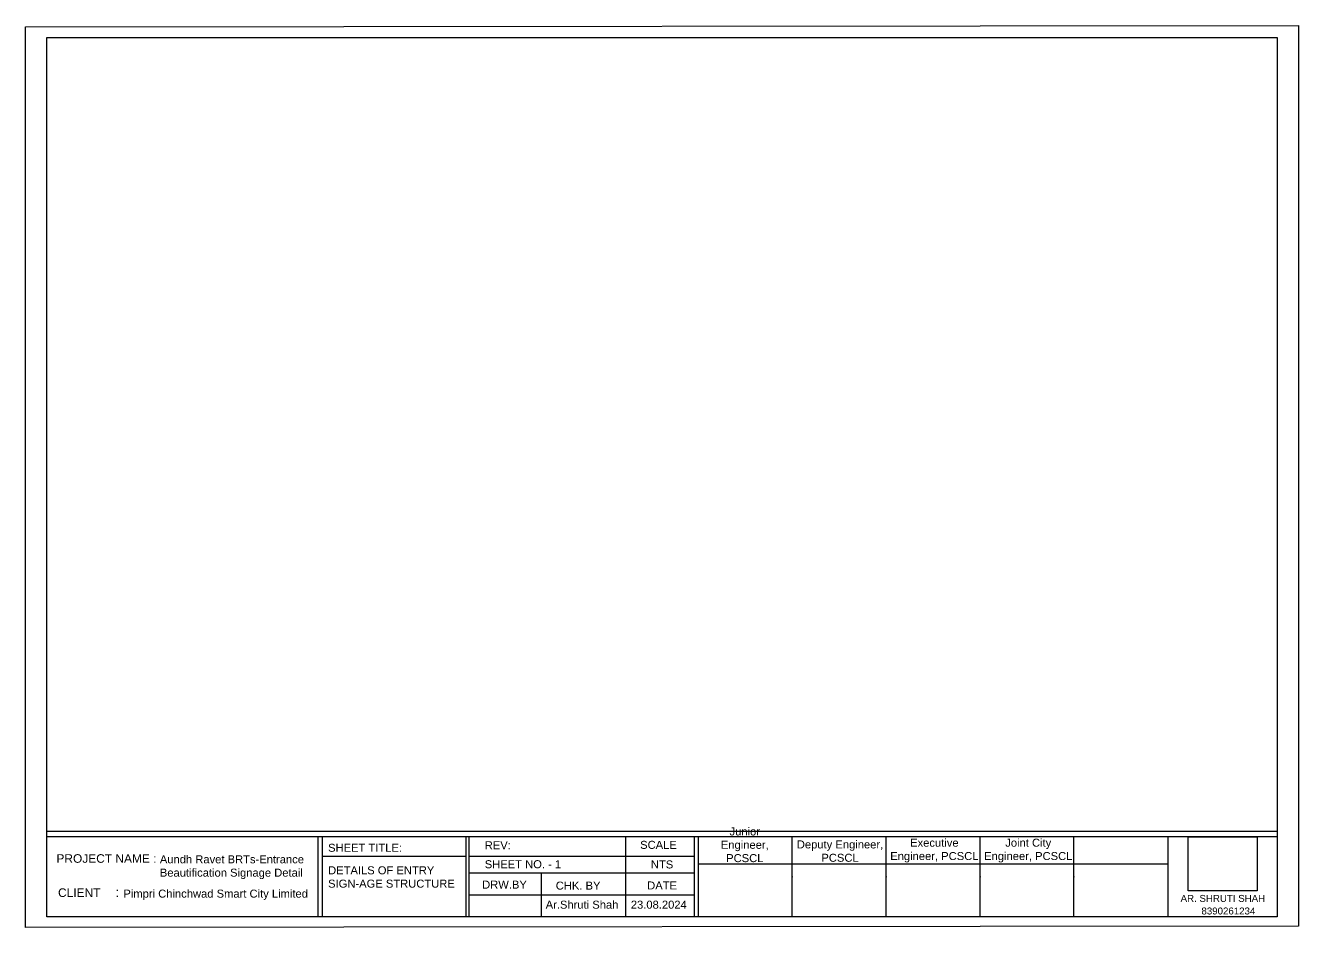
# Model space of a CAD drawing. Header units: metres. Extents: x 6 to 601, y -20 to 118.
# Drawn here: x 577.08 to 600.94, y 100.63 to 117.53 of the extents above; entities that cross this region are included whole.
import ezdxf

# ---------------------------------------------------------------- set-up
doc = ezdxf.new("R2010")
doc.units = ezdxf.units.M
doc.header["$MEASUREMENT"] = 0
doc.layers.add('DEFPOINT', color=7, linetype='Continuous')
doc.layers.add('HATCH', color=8, linetype='Continuous')
doc.styles.add('PDF Arial', font='arial.ttf')
picture_1 = doc.add_image_def('image9.jpg', size_in_pixel=(195, 153))

msp = doc.modelspace()

# ---------------------------------------------------------------- linework, layer by layer
for p, q in [((600.541, 102.43), (577.479, 102.43)), ((600.541, 102.33), (577.479, 102.33)), ((591.449, 100.83), (591.449, 102.33)), ((593.209, 100.83), (593.209, 102.33)), ((594.969, 100.83), (594.969, 102.33)), ((596.729, 100.835), (596.729, 102.33)), ((598.489, 101.82), (589.689, 101.82)), ((600.541, 100.83), (577.479, 100.83))]:
    msp.add_line(p, q)
for points in [[(577.079, 117.505), (600.939, 117.532), (600.939, 100.657), (577.079, 100.63)], [(577.479, 117.305), (600.541, 117.305), (600.541, 100.83), (577.479, 100.83)]]:
    msp.add_lwpolyline(points, close=True)
for p in [(591.449, 101.58), (593.209, 101.58), (594.969, 101.58), (596.729, 101.58)]:
    msp.add_point(p)
at = {"layer": 'DEFPOINT'}
for points in [[(585.331, 102.33), (585.331, 100.83), (582.562, 100.83), (582.562, 102.33)], [(589.612, 100.83), (585.393, 100.83), (585.393, 102.33)]]:
    msp.add_lwpolyline(points, dxfattribs=at)
at = {"layer": 'HATCH', "color": 7, "lineweight": 25}
for points in [[(582.639, 102.33), (582.639, 100.83)], [(588.333, 100.83), (588.333, 101.656), (588.333, 102.33)], [(589.612, 102.33), (589.612, 100.83)], [(589.689, 102.33), (589.689, 100.83)], [(598.489, 102.33), (598.489, 100.83)], [(582.639, 101.965), (585.331, 101.965)], [(585.393, 101.965), (589.612, 101.965)], [(585.393, 101.656), (589.612, 101.656)], [(586.746, 101.656), (586.746, 100.83)], [(589.612, 101.239), (585.393, 101.239)]]:
    msp.add_lwpolyline(points, dxfattribs=at)

# ---------------------------------------------------------------- texts
at = {"color": 7, "char_height": 0.18, "attachment_point": 7, "style": 'PDF Arial'}
for s, insert, width in [('{\\H0.83333x;\\C256;\\c0;Aundh Ravet BRTs-Entrance Beautification Signage Detail}', (579.598, 101.538), 3.2538), ('{\\H0.83333x;\\C256;\\c0;Pimpri Chinchwad Smart City Limited }', (578.915, 101.145), 6.11752)]:
    msp.add_mtext(s, dxfattribs=dict(at, insert=insert, width=width))
at = {"layer": 'HATCH', "color": 7, "attachment_point": 7, "style": 'PDF Arial'}
for s, insert, char_height, width in [('\\pxqc;Junior Engineer, PCSCL', (589.808, 101.853), 0.15, 1.50559), ('\\pxqc;Deputy Engineer, PCSCL', (591.421, 101.86), 0.15, 1.84914), ('\\pxqc;Executive Engineer, PCSCL', (593.243, 101.849), 0.15, 1.74088), ('\\pxqc;Joint City\\PEngineer, PCSCL', (595.003, 101.849), 0.15, 1.74088), ('SHEET NO. - 1', (585.687, 101.739), 0.15, 1.56443), ('\\A1;DETAILS OF ENTRY ^JSIGN-AGE STRUCTURE', (582.751, 101.375), 0.15, 3.67158), (': ', (578.768, 101.201), 0.1825, 3.96674), ('\\pxqc;AR. SHRUTI SHAH', (598.659, 101.109), 0.13, 1.72273)]:
    msp.add_mtext(s, dxfattribs=dict(at, insert=insert, char_height=char_height, width=width))
for s, insert, char_height in [('SHEET TITLE:', (582.751, 102.047), 0.15), ('REV:', (585.687, 102.096), 0.15), ('SCALE', (588.599, 102.102), 0.15), ('PROJECT NAME :   ', (577.66, 101.841), 0.16), ('NTS', (588.801, 101.735), 0.15), ('DRW.BY', (585.638, 101.359), 0.15), ('CHK. BY', (587.018, 101.338), 0.15), ('DATE', (588.731, 101.343), 0.15), ('CLIENT', (577.69, 101.201), 0.16), ('Ar.Shruti Shah    23.08.2024', (586.829, 100.981), 0.15), ('8390261234', (599.119, 100.873), 0.13)]:
    msp.add_mtext(s, dxfattribs=dict(at, insert=insert, char_height=char_height))

# ---------------------------------------------------------------- pictures from other files: only their frames are drawn
image = msp.add_image(picture_1, insert=(598.869, 101.316), size_in_units=(1.292, 1.014))
image.dxf.flags = 7

doc.saveas('drawing.dxf')
